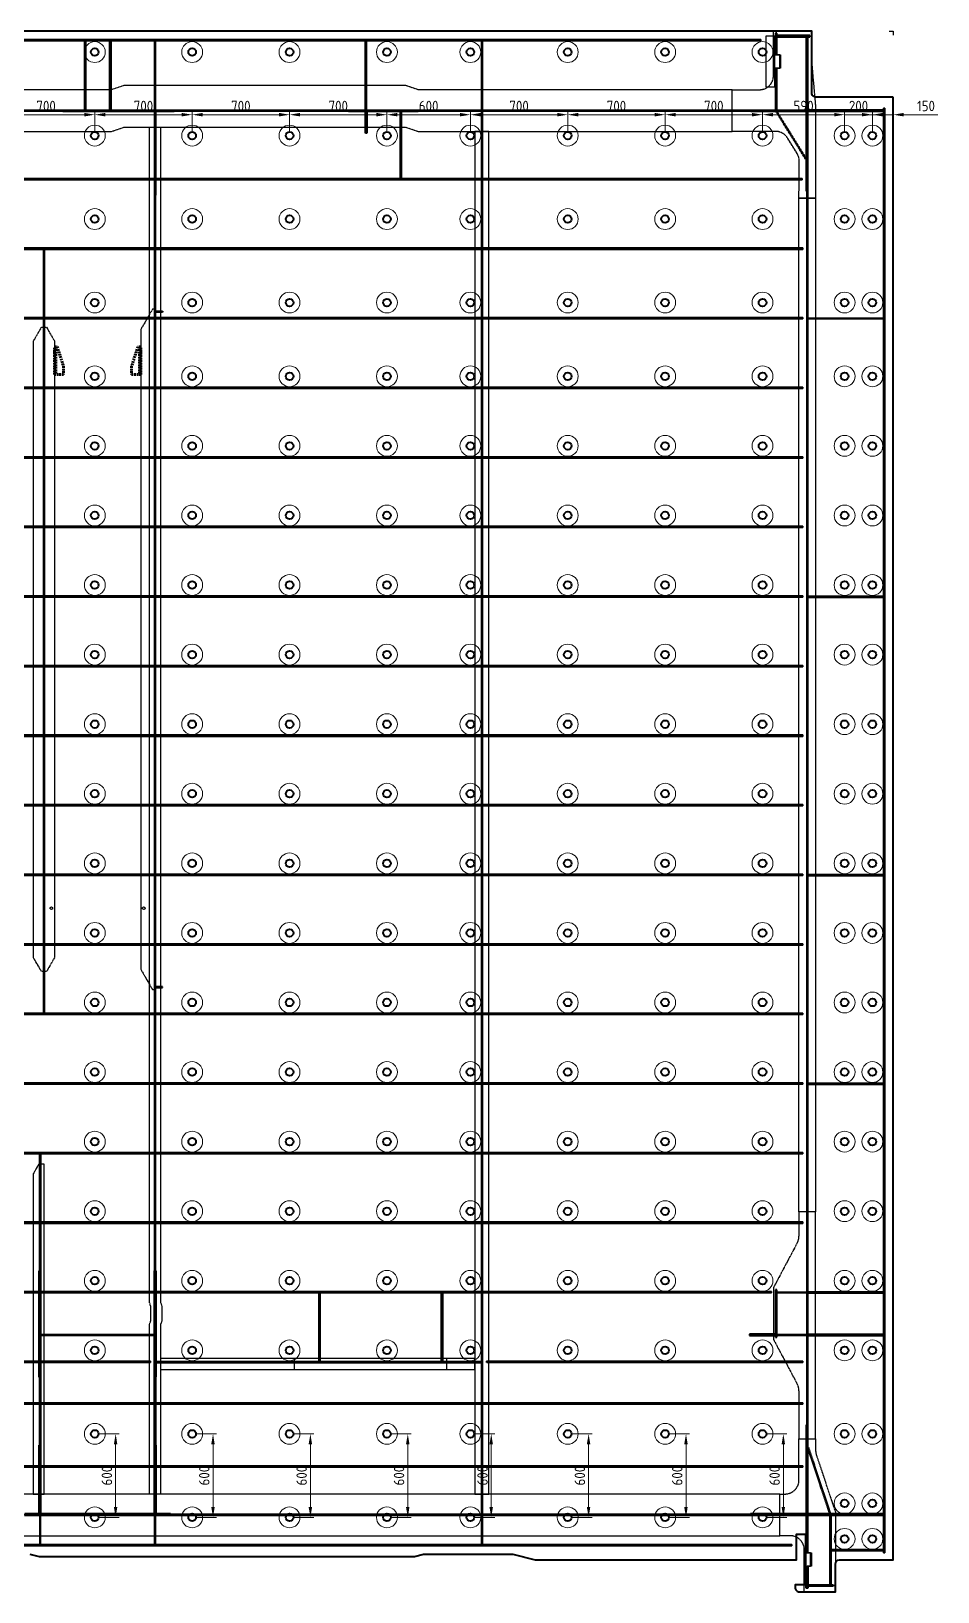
# Model space of a CAD drawing. Header units: millimetres. Extents: x -15442 to 12548, y -1071 to 35750.
# Drawn here: x -8719 to -2202, y -1071 to 10144 of the extents above; entities that cross this region are included whole.
import ezdxf

# ---------------------------------------------------------------- set-up
doc = ezdxf.new("R2010")
doc.units = ezdxf.units.MM
for name, pattern in [('ACAD_ISO10W100', [18, 12, -3, 0, -3]), ('AM_ISO02W050', [7.5, 6, -1.5]), ('AM_ISO08W050', [18, 12, -1.5, 3, -1.5]), ('AM_ISO09W050', [22.5, 12, -1.5, 3, -1.5, 3, -1.5])]:
    doc.linetypes.add(name, pattern=pattern)
for name, color, linetype, lineweight in [('Mechanical-AM_0', 7, 'Continuous', 40), ('Mechanical-AM_11', 3, 'AM_ISO09W050', 25), ('Mechanical-AM_2', 40, 'ACAD_ISO10W100', 70), ('Mechanical-AM_3', 6, 'AM_ISO02W050', 35), ('Mechanical-AM_7', 4, 'AM_ISO08W050', 25), ('Mechanical-AM_9', 253, 'Continuous', 0)]:
    doc.layers.add(name, color=color, linetype=linetype, lineweight=lineweight)
doc.styles.get("Standard").update_dxf_attribs({"font": 'ISOCP.SHX'})
doc.dimstyles.new('AM_ISO', dxfattribs={"dimtxt": 3, "dimasz": 3, "dimexe": 1, "dimexo": 1, "dimgap": 1, "dimtad": 1, "dimdec": 0, "dimdsep": 46, "dimtxsty": 'Standard', "dimcen": 0, "dimclrd": 256, "dimclre": 256, "dimclrt": 2, "dimadec": 0, "dimazin": 2, "dimtp": 0.1, "dimtm": 0.1, "dimtfac": 0.71, "dimtdec": 0, "dimtmove": 0, "dimatfit": 3, "dimfxl": 1, "dimtzin": 0, "dimlwd": -1, "dimlwe": -1, "dimarcsym": 1})

# ---------------------------------------------------------------- blocks, each defined once
blk = doc.blocks.new('stop plate-tv')
blk.add_line((200, 9), (0, 9))
blk.add_lwpolyline([(0, 0), (200, 0), (200, 20), (60, 65), (0, 65)], close=True)
blk = doc.blocks.new('cover in closed box DN90xSCH40')
for points in [[(30, 51), (5, 51), (5, 45), (30, 45)], [(36, -48), (36, 48), (30, 48), (30, -48)], [(30, -45), (5, -45), (5, -51), (30, -51)]]:
    blk.add_lwpolyline(points, close=True)
for points in [[(5, 51), (2, 51), (5, 48)], [(30, 48), (30, 51), (33, 48)], [(5, -51), (5, -48), (2, -51)], [(30, -48), (30, -51), (33, -48)]]:
    blk.add_solid(points)
blk = doc.blocks.new('*D1565')
at = {"layer": 'Defpoints', "color": 0, "transparency": 16777216}
for p in [(-8262, 9544), (-8962, 9394), (-8262, 9394)]:
    blk.add_point(p, dxfattribs=at)
at = {"layer": 'Mechanical-AM_9', "transparency": 16777216}
for p, q in [((-8962, 9419), (-8962, 9569)), ((-8887, 9544), (-8337, 9544)), ((-8262, 9419), (-8262, 9569))]:
    blk.add_line(p, q, dxfattribs=at)
for points in [[(-8887, 9557), (-8887, 9532), (-8962, 9544)], [(-8337, 9557), (-8337, 9532), (-8262, 9544)]]:
    blk.add_solid(points, dxfattribs=at)
at = {"layer": 'Mechanical-AM_9', "color": 2, "transparency": 16777216, "insert": (-8612, 9607), "char_height": 75, "attachment_point": 5}
blk.add_mtext('700', dxfattribs=at)
blk = doc.blocks.new('*D1566')
at = {"layer": 'Defpoints', "color": 0, "transparency": 16777216}
for p in [(-7562, 9544), (-8262, 9394), (-7562, 9394)]:
    blk.add_point(p, dxfattribs=at)
at = {"layer": 'Mechanical-AM_9', "transparency": 16777216}
for p, q in [((-8262, 9419), (-8262, 9569)), ((-8187, 9544), (-7637, 9544)), ((-7562, 9419), (-7562, 9569))]:
    blk.add_line(p, q, dxfattribs=at)
for points in [[(-8187, 9557), (-8187, 9532), (-8262, 9544)], [(-7637, 9557), (-7637, 9532), (-7562, 9544)]]:
    blk.add_solid(points, dxfattribs=at)
at = {"layer": 'Mechanical-AM_9', "color": 2, "transparency": 16777216, "insert": (-7912, 9607), "char_height": 75, "attachment_point": 5}
blk.add_mtext('700', dxfattribs=at)
blk = doc.blocks.new('*D1567')
at = {"layer": 'Defpoints', "color": 0, "transparency": 16777216}
for p in [(-6862, 9544), (-7562, 9394), (-6862, 9394)]:
    blk.add_point(p, dxfattribs=at)
at = {"layer": 'Mechanical-AM_9', "transparency": 16777216}
for p, q in [((-7562, 9419), (-7562, 9569)), ((-7487, 9544), (-6937, 9544)), ((-6862, 9419), (-6862, 9569))]:
    blk.add_line(p, q, dxfattribs=at)
for points in [[(-7487, 9557), (-7487, 9532), (-7562, 9544)], [(-6937, 9557), (-6937, 9532), (-6862, 9544)]]:
    blk.add_solid(points, dxfattribs=at)
at = {"layer": 'Mechanical-AM_9', "color": 2, "transparency": 16777216, "insert": (-7212, 9607), "char_height": 75, "attachment_point": 5}
blk.add_mtext('700', dxfattribs=at)
blk = doc.blocks.new('*D1568')
at = {"layer": 'Defpoints', "color": 0, "transparency": 16777216}
for p in [(-6162, 9544), (-6862, 9394), (-6162, 9394)]:
    blk.add_point(p, dxfattribs=at)
at = {"layer": 'Mechanical-AM_9', "transparency": 16777216}
for p, q in [((-6862, 9419), (-6862, 9569)), ((-6787, 9544), (-6237, 9544)), ((-6162, 9419), (-6162, 9569))]:
    blk.add_line(p, q, dxfattribs=at)
for points in [[(-6787, 9557), (-6787, 9532), (-6862, 9544)], [(-6237, 9557), (-6237, 9532), (-6162, 9544)]]:
    blk.add_solid(points, dxfattribs=at)
at = {"layer": 'Mechanical-AM_9', "color": 2, "transparency": 16777216, "insert": (-6512, 9607), "char_height": 75, "attachment_point": 5}
blk.add_mtext('700', dxfattribs=at)
blk = doc.blocks.new('*D1569')
at = {"layer": 'Defpoints', "color": 0, "transparency": 16777216}
for p in [(-5562, 9544), (-6162, 9394), (-5562, 9394)]:
    blk.add_point(p, dxfattribs=at)
at = {"layer": 'Mechanical-AM_9', "transparency": 16777216}
for p, q in [((-6162, 9419), (-6162, 9569)), ((-6087, 9544), (-5637, 9544)), ((-5562, 9419), (-5562, 9569))]:
    blk.add_line(p, q, dxfattribs=at)
for points in [[(-6087, 9557), (-6087, 9532), (-6162, 9544)], [(-5637, 9557), (-5637, 9532), (-5562, 9544)]]:
    blk.add_solid(points, dxfattribs=at)
at = {"layer": 'Mechanical-AM_9', "color": 2, "transparency": 16777216, "insert": (-5862, 9607), "char_height": 75, "attachment_point": 5}
blk.add_mtext('600', dxfattribs=at)
blk = doc.blocks.new('*D1570')
at = {"layer": 'Defpoints', "color": 0, "transparency": 16777216}
for p in [(-4862, 9544), (-5562, 9394), (-4862, 9394)]:
    blk.add_point(p, dxfattribs=at)
at = {"layer": 'Mechanical-AM_9', "transparency": 16777216}
for p, q in [((-5562, 9419), (-5562, 9569)), ((-5487, 9544), (-4937, 9544)), ((-4862, 9419), (-4862, 9569))]:
    blk.add_line(p, q, dxfattribs=at)
for points in [[(-5487, 9557), (-5487, 9532), (-5562, 9544)], [(-4937, 9557), (-4937, 9532), (-4862, 9544)]]:
    blk.add_solid(points, dxfattribs=at)
at = {"layer": 'Mechanical-AM_9', "color": 2, "transparency": 16777216, "insert": (-5212, 9607), "char_height": 75, "attachment_point": 5}
blk.add_mtext('700', dxfattribs=at)
blk = doc.blocks.new('*D1571')
at = {"layer": 'Defpoints', "color": 0, "transparency": 16777216}
for p in [(-4162, 9544), (-4862, 9394), (-4162, 9394)]:
    blk.add_point(p, dxfattribs=at)
at = {"layer": 'Mechanical-AM_9', "transparency": 16777216}
for p, q in [((-4862, 9419), (-4862, 9569)), ((-4787, 9544), (-4237, 9544)), ((-4162, 9419), (-4162, 9569))]:
    blk.add_line(p, q, dxfattribs=at)
for points in [[(-4787, 9557), (-4787, 9532), (-4862, 9544)], [(-4237, 9557), (-4237, 9532), (-4162, 9544)]]:
    blk.add_solid(points, dxfattribs=at)
at = {"layer": 'Mechanical-AM_9', "color": 2, "transparency": 16777216, "insert": (-4512, 9607), "char_height": 75, "attachment_point": 5}
blk.add_mtext('700', dxfattribs=at)
blk = doc.blocks.new('*D1572')
at = {"layer": 'Defpoints', "color": 0, "transparency": 16777216}
for p in [(-3462, 9544), (-4162, 9394), (-3462, 9394)]:
    blk.add_point(p, dxfattribs=at)
at = {"layer": 'Mechanical-AM_9', "transparency": 16777216}
for p, q in [((-4162, 9419), (-4162, 9569)), ((-4087, 9544), (-3537, 9544)), ((-3462, 9419), (-3462, 9569))]:
    blk.add_line(p, q, dxfattribs=at)
for points in [[(-4087, 9557), (-4087, 9532), (-4162, 9544)], [(-3537, 9557), (-3537, 9532), (-3462, 9544)]]:
    blk.add_solid(points, dxfattribs=at)
at = {"layer": 'Mechanical-AM_9', "color": 2, "transparency": 16777216, "insert": (-3812, 9607), "char_height": 75, "attachment_point": 5}
blk.add_mtext('700', dxfattribs=at)
blk = doc.blocks.new('*D1573')
at = {"layer": 'Defpoints', "color": 0, "transparency": 16777216}
for p in [(-2872, 9544), (-3462, 9394), (-2872, 9394)]:
    blk.add_point(p, dxfattribs=at)
at = {"layer": 'Mechanical-AM_9', "transparency": 16777216}
for p, q in [((-3462, 9419), (-3462, 9569)), ((-3387, 9544), (-2947, 9544)), ((-2872, 9419), (-2872, 9569))]:
    blk.add_line(p, q, dxfattribs=at)
for points in [[(-3387, 9557), (-3387, 9532), (-3462, 9544)], [(-2947, 9557), (-2947, 9532), (-2872, 9544)]]:
    blk.add_solid(points, dxfattribs=at)
at = {"layer": 'Mechanical-AM_9', "color": 2, "transparency": 16777216, "insert": (-3167, 9607), "char_height": 75, "attachment_point": 5}
blk.add_mtext('590', dxfattribs=at)
blk = doc.blocks.new('*D1574')
at = {"layer": 'Defpoints', "color": 0, "transparency": 16777216}
for p in [(-2672, 9544), (-2872, 9394), (-2672, 9394)]:
    blk.add_point(p, dxfattribs=at)
at = {"layer": 'Mechanical-AM_9', "transparency": 16777216}
for p, q in [((-2947, 9544), (-3022, 9544)), ((-2872, 9419), (-2872, 9569)), ((-2872, 9544), (-2672, 9544)), ((-2672, 9419), (-2672, 9569)), ((-2597, 9544), (-2522, 9544))]:
    blk.add_line(p, q, dxfattribs=at)
for points in [[(-2947, 9557), (-2947, 9532), (-2872, 9544)], [(-2597, 9557), (-2597, 9532), (-2672, 9544)]]:
    blk.add_solid(points, dxfattribs=at)
at = {"layer": 'Mechanical-AM_9', "color": 2, "transparency": 16777216, "insert": (-2772, 9607), "char_height": 75, "attachment_point": 5}
blk.add_mtext('200', dxfattribs=at)
blk = doc.blocks.new('*D1575')
at = {"layer": 'Defpoints', "color": 0, "transparency": 16777216}
for p in [(-2522, 9544), (-2672, 9394), (-2522, 9394)]:
    blk.add_point(p, dxfattribs=at)
at = {"layer": 'Mechanical-AM_9', "transparency": 16777216}
for p, q in [((-2747, 9544), (-2822, 9544)), ((-2672, 9419), (-2672, 9569)), ((-2672, 9544), (-2522, 9544)), ((-2522, 9419), (-2522, 9569)), ((-2447, 9544), (-2202, 9544))]:
    blk.add_line(p, q, dxfattribs=at)
for points in [[(-2747, 9557), (-2747, 9532), (-2672, 9544)], [(-2447, 9557), (-2447, 9532), (-2522, 9544)]]:
    blk.add_solid(points, dxfattribs=at)
at = {"layer": 'Mechanical-AM_9', "color": 2, "transparency": 16777216, "insert": (-2287, 9607), "char_height": 75, "attachment_point": 5}
blk.add_mtext('150', dxfattribs=at)
blk = doc.blocks.new('*D1607')
at = {"layer": 'Defpoints', "color": 0, "transparency": 16777216}
for p in [(-8262, 64), (-8262, -536), (-8112, -536)]:
    blk.add_point(p, dxfattribs=at)
at = {"layer": 'Mechanical-AM_9', "transparency": 16777216}
for p, q in [((-8237, 64), (-8087, 64)), ((-8112, -11), (-8112, -461)), ((-8237, -536), (-8087, -536))]:
    blk.add_line(p, q, dxfattribs=at)
for points in [[(-8125, -11), (-8100, -11), (-8112, 64)], [(-8125, -461), (-8100, -461), (-8112, -536)]]:
    blk.add_solid(points, dxfattribs=at)
at = {"layer": 'Mechanical-AM_9', "color": 2, "transparency": 16777216, "insert": (-8175, -236), "char_height": 75, "attachment_point": 5, "rotation": 90}
blk.add_mtext('600', dxfattribs=at)
blk = doc.blocks.new('*D1608')
at = {"layer": 'Defpoints', "color": 0, "transparency": 16777216}
for p in [(-7562, 64), (-7562, -536), (-7412, -536)]:
    blk.add_point(p, dxfattribs=at)
at = {"layer": 'Mechanical-AM_9', "transparency": 16777216}
for p, q in [((-7537, 64), (-7387, 64)), ((-7412, -11), (-7412, -461)), ((-7537, -536), (-7387, -536))]:
    blk.add_line(p, q, dxfattribs=at)
for points in [[(-7425, -11), (-7400, -11), (-7412, 64)], [(-7425, -461), (-7400, -461), (-7412, -536)]]:
    blk.add_solid(points, dxfattribs=at)
at = {"layer": 'Mechanical-AM_9', "color": 2, "transparency": 16777216, "insert": (-7475, -236), "char_height": 75, "attachment_point": 5, "rotation": 90}
blk.add_mtext('600', dxfattribs=at)
blk = doc.blocks.new('*D1609')
at = {"layer": 'Defpoints', "color": 0, "transparency": 16777216}
for p in [(-6862, 64), (-6862, -536), (-6712, -536)]:
    blk.add_point(p, dxfattribs=at)
at = {"layer": 'Mechanical-AM_9', "transparency": 16777216}
for p, q in [((-6837, 64), (-6687, 64)), ((-6712, -11), (-6712, -461)), ((-6837, -536), (-6687, -536))]:
    blk.add_line(p, q, dxfattribs=at)
for points in [[(-6725, -11), (-6700, -11), (-6712, 64)], [(-6725, -461), (-6700, -461), (-6712, -536)]]:
    blk.add_solid(points, dxfattribs=at)
at = {"layer": 'Mechanical-AM_9', "color": 2, "transparency": 16777216, "insert": (-6775, -236), "char_height": 75, "attachment_point": 5, "rotation": 90}
blk.add_mtext('600', dxfattribs=at)
blk = doc.blocks.new('*D1610')
at = {"layer": 'Defpoints', "color": 0, "transparency": 16777216}
for p in [(-6162, 64), (-6162, -536), (-6012, -536)]:
    blk.add_point(p, dxfattribs=at)
at = {"layer": 'Mechanical-AM_9', "transparency": 16777216}
for p, q in [((-6137, 64), (-5987, 64)), ((-6012, -11), (-6012, -461)), ((-6137, -536), (-5987, -536))]:
    blk.add_line(p, q, dxfattribs=at)
for points in [[(-6025, -11), (-6000, -11), (-6012, 64)], [(-6025, -461), (-6000, -461), (-6012, -536)]]:
    blk.add_solid(points, dxfattribs=at)
at = {"layer": 'Mechanical-AM_9', "color": 2, "transparency": 16777216, "insert": (-6075, -236), "char_height": 75, "attachment_point": 5, "rotation": 90}
blk.add_mtext('600', dxfattribs=at)
blk = doc.blocks.new('*D1611')
at = {"layer": 'Defpoints', "color": 0, "transparency": 16777216}
for p in [(-5562, 64), (-5562, -536), (-5412, -536)]:
    blk.add_point(p, dxfattribs=at)
at = {"layer": 'Mechanical-AM_9', "transparency": 16777216}
for p, q in [((-5537, 64), (-5387, 64)), ((-5412, -11), (-5412, -461)), ((-5537, -536), (-5387, -536))]:
    blk.add_line(p, q, dxfattribs=at)
for points in [[(-5425, -11), (-5400, -11), (-5412, 64)], [(-5425, -461), (-5400, -461), (-5412, -536)]]:
    blk.add_solid(points, dxfattribs=at)
at = {"layer": 'Mechanical-AM_9', "color": 2, "transparency": 16777216, "insert": (-5475, -236), "char_height": 75, "attachment_point": 5, "rotation": 90}
blk.add_mtext('600', dxfattribs=at)
blk = doc.blocks.new('*D1612')
at = {"layer": 'Defpoints', "color": 0, "transparency": 16777216}
for p in [(-4862, 64), (-4862, -536), (-4712, -536)]:
    blk.add_point(p, dxfattribs=at)
at = {"layer": 'Mechanical-AM_9', "transparency": 16777216}
for p, q in [((-4837, 64), (-4687, 64)), ((-4712, -11), (-4712, -461)), ((-4837, -536), (-4687, -536))]:
    blk.add_line(p, q, dxfattribs=at)
for points in [[(-4725, -11), (-4700, -11), (-4712, 64)], [(-4725, -461), (-4700, -461), (-4712, -536)]]:
    blk.add_solid(points, dxfattribs=at)
at = {"layer": 'Mechanical-AM_9', "color": 2, "transparency": 16777216, "insert": (-4775, -236), "char_height": 75, "attachment_point": 5, "rotation": 90}
blk.add_mtext('600', dxfattribs=at)
blk = doc.blocks.new('*D1613')
at = {"layer": 'Defpoints', "color": 0, "transparency": 16777216}
for p in [(-4162, 64), (-4162, -536), (-4012, -536)]:
    blk.add_point(p, dxfattribs=at)
at = {"layer": 'Mechanical-AM_9', "transparency": 16777216}
for p, q in [((-4137, 64), (-3987, 64)), ((-4012, -11), (-4012, -461)), ((-4137, -536), (-3987, -536))]:
    blk.add_line(p, q, dxfattribs=at)
for points in [[(-4025, -11), (-4000, -11), (-4012, 64)], [(-4025, -461), (-4000, -461), (-4012, -536)]]:
    blk.add_solid(points, dxfattribs=at)
at = {"layer": 'Mechanical-AM_9', "color": 2, "transparency": 16777216, "insert": (-4075, -236), "char_height": 75, "attachment_point": 5, "rotation": 90}
blk.add_mtext('600', dxfattribs=at)
blk = doc.blocks.new('*D1614')
at = {"layer": 'Defpoints', "color": 0, "transparency": 16777216}
for p in [(-3462, 64), (-3462, -536), (-3312, -536)]:
    blk.add_point(p, dxfattribs=at)
at = {"layer": 'Mechanical-AM_9', "transparency": 16777216}
for p, q in [((-3437, 64), (-3287, 64)), ((-3312, -11), (-3312, -461)), ((-3437, -536), (-3287, -536))]:
    blk.add_line(p, q, dxfattribs=at)
for points in [[(-3325, -11), (-3300, -11), (-3312, 64)], [(-3325, -461), (-3300, -461), (-3312, -536)]]:
    blk.add_solid(points, dxfattribs=at)
at = {"layer": 'Mechanical-AM_9', "color": 2, "transparency": 16777216, "insert": (-3375, -236), "char_height": 75, "attachment_point": 5, "rotation": 90}
blk.add_mtext('600', dxfattribs=at)
blk = doc.blocks.new('PNL_01_2_3_L.H_2', base_point=(-15292.1, -1070.8))
for centre in [(-8262.1, 9994.2), (-7562.1, 9994.2), (-6862.1, 9994.2), (-6162.1, 9994.2), (-5562.1, 9994.2), (-4862.1, 9994.2), (-4162.1, 9994.2), (-3462.1, 9994.2), (-8262.1, 9394.2), (-7562.1, 9394.2), (-6862.1, 9394.2), (-6162.1, 9394.2), (-5562.1, 9394.2), (-4862.1, 9394.2), (-4162.1, 9394.2), (-3462.1, 9394.2), (-2872.1, 9394.2), (-2672.1, 9394.2), (-8262.1, 8794.2), (-7562.1, 8794.2), (-6862.1, 8794.2), (-6162.1, 8794.2), (-5562.1, 8794.2), (-4862.1, 8794.2), (-4162.1, 8794.2), (-3462.1, 8794.2), (-2872.1, 8794.2), (-2672.1, 8794.2), (-8262.1, 8194.2), (-7562.1, 8194.2), (-6862.1, 8194.2), (-6162.1, 8194.2), (-5562.1, 8194.2), (-4862.1, 8194.2), (-4162.1, 8194.2), (-3462.1, 8194.2), (-2872.1, 8194.2), (-2672.1, 8194.2), (-8262.1, 7664.2), (-7562.1, 7664.2), (-6862.1, 7664.2), (-6162.1, 7664.2), (-5562.1, 7664.2), (-4862.1, 7664.2), (-4162.1, 7664.2), (-3462.1, 7664.2), (-2872.1, 7664.2), (-2672.1, 7664.2), (-8262.1, 7164.2), (-7562.1, 7164.2), (-6862.1, 7164.2), (-6162.1, 7164.2), (-5562.1, 7164.2), (-4862.1, 7164.2), (-4162.1, 7164.2), (-3462.1, 7164.2), (-2872.1, 7164.2), (-2672.1, 7164.2), (-8262.1, 6664.2), (-7562.1, 6664.2), (-6862.1, 6664.2), (-6162.1, 6664.2), (-5562.1, 6664.2), (-4862.1, 6664.2), (-4162.1, 6664.2), (-3462.1, 6664.2), (-2872.1, 6664.2), (-2672.1, 6664.2), (-8262.1, 6164.2), (-7562.1, 6164.2), (-6862.1, 6164.2), (-6162.1, 6164.2), (-5562.1, 6164.2), (-4862.1, 6164.2), (-4162.1, 6164.2), (-3462.1, 6164.2), (-2872.1, 6164.2), (-2672.1, 6164.2), (-8262.1, 5664.2), (-7562.1, 5664.2), (-6862.1, 5664.2), (-6162.1, 5664.2), (-5562.1, 5664.2), (-4862.1, 5664.2), (-4162.1, 5664.2), (-3462.1, 5664.2), (-2872.1, 5664.2), (-2672.1, 5664.2), (-8262.1, 5164.2), (-7562.1, 5164.2), (-6862.1, 5164.2), (-6162.1, 5164.2), (-5562.1, 5164.2), (-4862.1, 5164.2), (-4162.1, 5164.2), (-3462.1, 5164.2), (-2872.1, 5164.2), (-2672.1, 5164.2), (-8262.1, 4664.2), (-7562.1, 4664.2), (-6862.1, 4664.2), (-6162.1, 4664.2), (-5562.1, 4664.2), (-4862.1, 4664.2), (-4162.1, 4664.2), (-3462.1, 4664.2), (-2872.1, 4664.2), (-2672.1, 4664.2), (-8262.1, 4164.2), (-7562.1, 4164.2), (-6862.1, 4164.2), (-6162.1, 4164.2), (-5562.1, 4164.2), (-4862.1, 4164.2), (-4162.1, 4164.2), (-3462.1, 4164.2), (-2872.1, 4164.2), (-2672.1, 4164.2), (-8262.1, 3664.2), (-7562.1, 3664.2), (-6862.1, 3664.2), (-6162.1, 3664.2), (-5562.1, 3664.2), (-4862.1, 3664.2), (-4162.1, 3664.2), (-3462.1, 3664.2), (-2872.1, 3664.2), (-2672.1, 3664.2), (-8262.1, 3164.2), (-7562.1, 3164.2), (-6862.1, 3164.2), (-6162.1, 3164.2), (-5562.1, 3164.2), (-4862.1, 3164.2), (-4162.1, 3164.2), (-3462.1, 3164.2), (-2872.1, 3164.2), (-2672.1, 3164.2), (-8262.1, 2664.2), (-7562.1, 2664.2), (-6862.1, 2664.2), (-6162.1, 2664.2), (-5562.1, 2664.2), (-4862.1, 2664.2), (-4162.1, 2664.2), (-3462.1, 2664.2), (-2872.1, 2664.2), (-2672.1, 2664.2), (-8262.1, 2164.2), (-7562.1, 2164.2), (-6862.1, 2164.2), (-6162.1, 2164.2), (-5562.1, 2164.2), (-4862.1, 2164.2), (-4162.1, 2164.2), (-3462.1, 2164.2), (-2872.1, 2164.2), (-2672.1, 2164.2), (-8262.1, 1664.2), (-7562.1, 1664.2), (-6862.1, 1664.2), (-6162.1, 1664.2), (-5562.1, 1664.2), (-4862.1, 1664.2), (-4162.1, 1664.2), (-3462.1, 1664.2), (-2872.1, 1664.2), (-2672.1, 1664.2), (-8262.1, 1164.2), (-7562.1, 1164.2), (-6862.1, 1164.2), (-6162.1, 1164.2), (-5562.1, 1164.2), (-4862.1, 1164.2), (-4162.1, 1164.2), (-3462.1, 1164.2), (-2872.1, 1164.2), (-2672.1, 1164.2), (-8262.1, 664.2), (-7562.1, 664.2), (-6862.1, 664.2), (-6162.1, 664.2), (-5562.1, 664.2), (-4862.1, 664.2), (-4162.1, 664.2), (-3462.1, 664.2), (-2872.1, 664.2), (-2672.1, 664.2), (-8262.1, 64.2), (-7562.1, 64.2), (-6862.1, 64.2), (-6162.1, 64.2), (-5562.1, 64.2), (-4862.1, 64.2), (-4162.1, 64.2), (-3462.1, 64.2), (-2872.1, 64.2), (-2672.1, 64.2), (-2872.1, -435.8), (-2672.1, -435.8), (-2872.1, -690.8), (-2672.1, -690.8)]:
    blk.add_circle(centre, 27.5)
at = {"color": 4}
for centre in [(-8262.1, -535.8), (-7562.1, -535.8), (-6862.1, -535.8), (-6162.1, -535.8), (-5562.1, -535.8), (-4862.1, -535.8), (-4162.1, -535.8), (-3462.1, -535.8)]:
    blk.add_circle(centre, 27.5, dxfattribs=at)
at = {"layer": 'Mechanical-AM_9'}
for centre in [(-8262.1, 9994.2), (-7562.1, 9994.2), (-6862.1, 9994.2), (-6162.1, 9994.2), (-5562.1, 9994.2), (-4862.1, 9994.2), (-4162.1, 9994.2), (-3462.1, 9994.2), (-8262.1, 9394.2), (-7562.1, 9394.2), (-6862.1, 9394.2), (-6162.1, 9394.2), (-5562.1, 9394.2), (-4862.1, 9394.2), (-4162.1, 9394.2), (-3462.1, 9394.2), (-2872.1, 9394.2), (-2672.1, 9394.2), (-8262.1, 8794.2), (-7562.1, 8794.2), (-6862.1, 8794.2), (-6162.1, 8794.2), (-5562.1, 8794.2), (-4862.1, 8794.2), (-4162.1, 8794.2), (-3462.1, 8794.2), (-2872.1, 8794.2), (-2672.1, 8794.2), (-8262.1, 8194.2), (-7562.1, 8194.2), (-6862.1, 8194.2), (-6162.1, 8194.2), (-5562.1, 8194.2), (-4862.1, 8194.2), (-4162.1, 8194.2), (-3462.1, 8194.2), (-2872.1, 8194.2), (-2672.1, 8194.2), (-8262.1, 7664.2), (-7562.1, 7664.2), (-6862.1, 7664.2), (-6162.1, 7664.2), (-5562.1, 7664.2), (-4862.1, 7664.2), (-4162.1, 7664.2), (-3462.1, 7664.2), (-2872.1, 7664.2), (-2672.1, 7664.2), (-8262.1, 7164.2), (-7562.1, 7164.2), (-6862.1, 7164.2), (-6162.1, 7164.2), (-5562.1, 7164.2), (-4862.1, 7164.2), (-4162.1, 7164.2), (-3462.1, 7164.2), (-2872.1, 7164.2), (-2672.1, 7164.2), (-8262.1, 6664.2), (-7562.1, 6664.2), (-6862.1, 6664.2), (-6162.1, 6664.2), (-5562.1, 6664.2), (-4862.1, 6664.2), (-4162.1, 6664.2), (-3462.1, 6664.2), (-2872.1, 6664.2), (-2672.1, 6664.2), (-8262.1, 6164.2), (-7562.1, 6164.2), (-6862.1, 6164.2), (-6162.1, 6164.2), (-5562.1, 6164.2), (-4862.1, 6164.2), (-4162.1, 6164.2), (-3462.1, 6164.2), (-2872.1, 6164.2), (-2672.1, 6164.2), (-8262.1, 5664.2), (-7562.1, 5664.2), (-6862.1, 5664.2), (-6162.1, 5664.2), (-5562.1, 5664.2), (-4862.1, 5664.2), (-4162.1, 5664.2), (-3462.1, 5664.2), (-2872.1, 5664.2), (-2672.1, 5664.2), (-8262.1, 5164.2), (-7562.1, 5164.2), (-6862.1, 5164.2), (-6162.1, 5164.2), (-5562.1, 5164.2), (-4862.1, 5164.2), (-4162.1, 5164.2), (-3462.1, 5164.2), (-2872.1, 5164.2), (-2672.1, 5164.2), (-8262.1, 4664.2), (-7562.1, 4664.2), (-6862.1, 4664.2), (-6162.1, 4664.2), (-5562.1, 4664.2), (-4862.1, 4664.2), (-4162.1, 4664.2), (-3462.1, 4664.2), (-2872.1, 4664.2), (-2672.1, 4664.2), (-8262.1, 4164.2), (-7562.1, 4164.2), (-6862.1, 4164.2), (-6162.1, 4164.2), (-5562.1, 4164.2), (-4862.1, 4164.2), (-4162.1, 4164.2), (-3462.1, 4164.2), (-2872.1, 4164.2), (-2672.1, 4164.2), (-8262.1, 3664.2), (-7562.1, 3664.2), (-6862.1, 3664.2), (-6162.1, 3664.2), (-5562.1, 3664.2), (-4862.1, 3664.2), (-4162.1, 3664.2), (-3462.1, 3664.2), (-2872.1, 3664.2), (-2672.1, 3664.2), (-8262.1, 3164.2), (-7562.1, 3164.2), (-6862.1, 3164.2), (-6162.1, 3164.2), (-5562.1, 3164.2), (-4862.1, 3164.2), (-4162.1, 3164.2), (-3462.1, 3164.2), (-2872.1, 3164.2), (-2672.1, 3164.2), (-8262.1, 2664.2), (-7562.1, 2664.2), (-6862.1, 2664.2), (-6162.1, 2664.2), (-5562.1, 2664.2), (-4862.1, 2664.2), (-4162.1, 2664.2), (-3462.1, 2664.2), (-2872.1, 2664.2), (-2672.1, 2664.2), (-8262.1, 2164.2), (-7562.1, 2164.2), (-6862.1, 2164.2), (-6162.1, 2164.2), (-5562.1, 2164.2), (-4862.1, 2164.2), (-4162.1, 2164.2), (-3462.1, 2164.2), (-2872.1, 2164.2), (-2672.1, 2164.2), (-8262.1, 1664.2), (-7562.1, 1664.2), (-6862.1, 1664.2), (-6162.1, 1664.2), (-5562.1, 1664.2), (-4862.1, 1664.2), (-4162.1, 1664.2), (-3462.1, 1664.2), (-2872.1, 1664.2), (-2672.1, 1664.2), (-8262.1, 1164.2), (-7562.1, 1164.2), (-6862.1, 1164.2), (-6162.1, 1164.2), (-5562.1, 1164.2), (-4862.1, 1164.2), (-4162.1, 1164.2), (-3462.1, 1164.2), (-2872.1, 1164.2), (-2672.1, 1164.2), (-8262.1, 664.2), (-7562.1, 664.2), (-6862.1, 664.2), (-6162.1, 664.2), (-5562.1, 664.2), (-4862.1, 664.2), (-4162.1, 664.2), (-3462.1, 664.2), (-2872.1, 664.2), (-2672.1, 664.2), (-8262.1, 64.2), (-7562.1, 64.2), (-6862.1, 64.2), (-6162.1, 64.2), (-5562.1, 64.2), (-4862.1, 64.2), (-4162.1, 64.2), (-3462.1, 64.2), (-2872.1, 64.2), (-2672.1, 64.2), (-2872.1, -435.8), (-2672.1, -435.8), (-8262.1, -535.8), (-7562.1, -535.8), (-6862.1, -535.8), (-6162.1, -535.8), (-5562.1, -535.8), (-4862.1, -535.8), (-4162.1, -535.8), (-3462.1, -535.8), (-2872.1, -690.8), (-2672.1, -690.8)]:
    blk.add_circle(centre, 75, dxfattribs=at)
for p1, p2, picture, middle in [((-8962.1, 9394.2), (-8262.1, 9394.2), '*D1565', (-8612.1, 9606.7)), ((-8262.1, 9394.2), (-7562.1, 9394.2), '*D1566', (-7912.1, 9606.7)), ((-7562.1, 9394.2), (-6862.1, 9394.2), '*D1567', (-7212.1, 9606.7)), ((-6862.1, 9394.2), (-6162.1, 9394.2), '*D1568', (-6512.1, 9606.7)), ((-6162.1, 9394.2), (-5562.1, 9394.2), '*D1569', (-5862.1, 9606.7)), ((-5562.1, 9394.2), (-4862.1, 9394.2), '*D1570', (-5212.1, 9606.7)), ((-4862.1, 9394.2), (-4162.1, 9394.2), '*D1571', (-4512.1, 9606.7)), ((-4162.1, 9394.2), (-3462.1, 9394.2), '*D1572', (-3812.1, 9606.7)), ((-3462.1, 9394.2), (-2872.1, 9394.2), '*D1573', (-3167.1, 9606.7)), ((-2872.1, 9394.2), (-2672.1, 9394.2), '*D1574', (-2772.1, 9606.7)), ((-2672.1, 9394.2), (-2522.1, 9394.2), '*D1575', (-2287.1, 9606.7)), ((-8262.1, 64.2), (-8262.1, -535.8), '*D1607', (-8174.6, -235.8)), ((-7562.1, 64.2), (-7562.1, -535.8), '*D1608', (-7474.6, -235.8)), ((-6862.1, 64.2), (-6862.1, -535.8), '*D1609', (-6774.6, -235.8)), ((-6162.1, 64.2), (-6162.1, -535.8), '*D1610', (-6074.6, -235.8)), ((-5562.1, 64.2), (-5562.1, -535.8), '*D1611', (-5474.6, -235.8)), ((-4862.1, 64.2), (-4862.1, -535.8), '*D1612', (-4774.6, -235.8)), ((-4162.1, 64.2), (-4162.1, -535.8), '*D1613', (-4074.6, -235.8)), ((-3462.1, 64.2), (-3462.1, -535.8), '*D1614', (-3374.6, -235.8))]:
    dim = blk.add_aligned_dim(p1=p1, p2=p2, distance=150, dimstyle='AM_ISO', override={"dimscale": 25}, dxfattribs=at)
    dim.commit()
    dim.dimension.update_dxf_attribs({"geometry": picture, "text_midpoint": middle})

msp = doc.modelspace()

# ---------------------------------------------------------------- linework, layer by layer
msp.add_lwpolyline([(-3438.6, 9744.2), (-3373.6, 9744.2), (-3373.6, 10109.2), (-3438.6, 10109.2)], close=True)
at = {"layer": 'Mechanical-AM_0'}
for points in [[(-2522.1, 9669.2), (-3077.1, 9669.2, -0.4142136), (-3107.1, 9699.2), (-3107.1, 10144.2), (-14757.1, 10144.2)], [(-8728.1, -800.8), (-8663.1, -816.8), (-5963.1, -816.8), (-5898.1, -800.8), (-5257.1, -800.8), (-5097.1, -840.8), (-3217.1, -840.8), (-3217.1, -656.2), (-3152.1, -656.2), (-3152.1, -1021.2), (-3227.1, -1021.2), (-3227.1, -1040.8, 0.4142136), (-3197.1, -1070.8), (-2938.1, -1070.8), (-2938.1, -870.8, -0.4142097), (-2908.1, -840.8), (-2522.1, -840.8), (-2522.1, 9669.2)]]:
    msp.add_lwpolyline(points, format="xyb", dxfattribs=at)
at = {"layer": 'Mechanical-AM_0', "linetype": 'AM_ISO02W050'}
for points in [[(-3358.6, 10129.2), (-3368.6, 10129.2), (-3368.6, 9977.7), (-3358.6, 9977.7)], [(-3358.6, 10104.2), (-3122.1, 10104.2), (-3122.1, 10114.2), (-3358.6, 10114.2)], [(-3137.1, 10104.2), (-3147.1, 10104.2), (-3147.1, 8994.7), (-3137.1, 8994.7)], [(-8334.1, 10074.2), (-8328.1, 10074.2), (-8328.1, 9576.7), (-8334.1, 9576.7)], [(-8153.1, 10074.2), (-8147.1, 10074.2), (-8147.1, 9576.7), (-8153.1, 9576.7)], [(-7832.1, 9576.7), (-7826.1, 9576.7), (-7826.1, 10074.2), (-7832.1, 10074.2)], [(-6316.8, 10074.2), (-6310.8, 10074.2), (-6310.8, 9576.7), (-6316.8, 9576.7)], [(-5482.1, 9576.7), (-5476.1, 9576.7), (-5476.1, 10074.2), (-5482.1, 10074.2)], [(-3368.6, 9576.7), (-3358.6, 9576.7), (-3358.6, 9875.7), (-3368.6, 9875.7)], [(-14317.1, 9576.7), (-8492.6, 9576.7), (-8492.6, 9570.7), (-14317.1, 9570.7)], [(-7692.6, 9566.7), (-8492.6, 9566.7), (-8492.6, 9576.7), (-7692.6, 9576.7)], [(-7822.1, 9566.7), (-7832.1, 9566.7), (-7832.1, 8966.7), (-7822.1, 8966.7)], [(-7692.6, 9576.7), (-6437.1, 9576.7), (-6437.1, 9570.7), (-7692.6, 9570.7)], [(-5936.8, 9566.7), (-6437.1, 9566.7), (-6437.1, 9576.7), (-5936.8, 9576.7)], [(-6316.8, 9566.7), (-6306.8, 9566.7), (-6306.8, 9411.7), (-6316.8, 9411.7)], [(-6056.9, 9566.7), (-6066.9, 9566.7), (-6066.8, 9086.7), (-6056.8, 9086.7)], [(-5936.8, 9576.7), (-3547.1, 9576.7), (-3547.1, 9570.7), (-5936.8, 9570.7)], [(-5482.1, -515.2), (-5476.1, -515.2), (-5476.1, 9570.7), (-5482.1, 9570.7)], [(-3147.1, 9566.7), (-3547.1, 9566.7), (-3547.1, 9576.7), (-3147.1, 9576.7)], [(-3364, 9564.2), (-3152.5, 9224.7), (-3147.1, 9227.2), (-3358.6, 9566.7)], [(-3137.1, 9570.7), (-2592.1, 9570.7), (-2592.1, 9576.7), (-3137.1, 9576.7)], [(-3143.1, 129.7), (-3137.1, 129.7), (-3137.1, 8994.7), (-3143.1, 8994.7)], [(-7832.1, 1236.7), (-7826.1, 1236.7), (-7826.1, 8966.7), (-7832.1, 8966.7)], [(-8624.1, 3087.2), (-8624.1, 8576.7), (-8630.1, 8576.7), (-8630.1, 3087.2)], [(-7776.1, 8131.7), (-7776.1, 8125.7), (-7826.1, 8125.7), (-7826.1, 8131.7)], [(-3137.1, 8082.7), (-2592.1, 8082.7), (-2592.1, 8076.7), (-3137.1, 8076.7)], [(-3137.1, 6076.7), (-2592.1, 6076.7), (-2592.1, 6082.7), (-3137.1, 6082.7)], [(-3137.1, 4076.7), (-2592.1, 4076.7), (-2592.1, 4082.7), (-3137.1, 4082.7)], [(-7775.9, 3271.7), (-7775.9, 3277.7), (-7825.9, 3277.7), (-7825.9, 3271.7)], [(-3137.1, 2576.7), (-2592.1, 2576.7), (-2592.1, 2582.7), (-3137.1, 2582.7)], [(-8658.1, 2076.7), (-8652.1, 2076.7), (-8652.1, 1236.7), (-8658.1, 1236.7)], [(-8662.1, 1236.7), (-8652.1, 1236.7), (-8652.1, 472.3), (-8662.1, 472.3)], [(-7832.1, 1236.7), (-7822.1, 1236.7), (-7822.1, 472.3), (-7832.1, 472.3)], [(-6650.1, 1076.7), (-6644.1, 1076.7), (-6644.1, 582.7), (-6650.1, 582.7)], [(-5769.1, 1076.7), (-5763.1, 1076.7), (-5763.1, 582.7), (-5769.1, 582.7)], [(-3358.6, 1099.7), (-3368.6, 1099.7), (-3368.6, 758.7), (-3358.6, 758.7)], [(-3143.1, 1076.7), (-3358.6, 1076.7), (-3358.6, 1082.7), (-3143.1, 1082.7)], [(-3137.1, 1076.7), (-2592.1, 1076.7), (-2592.1, 1082.7), (-3137.1, 1082.7)], [(-8652.1, 771.7), (-8652.1, 777.7), (-7832.1, 777.7), (-7832.1, 771.7)], [(-3556.1, 771.7), (-3368.6, 771.7), (-3368.6, 781.7), (-3556.1, 781.7)], [(-3143.1, 771.7), (-3358.6, 771.7), (-3358.6, 777.7), (-3143.1, 777.7)], [(-3137.1, 771.7), (-2592.1, 771.7), (-2592.1, 777.7), (-3137.1, 777.7)], [(-7822.1, 576.7), (-5482.1, 576.7), (-5482.1, 582.7), (-7822.1, 582.7)], [(-8658.1, 472.3), (-8652.1, 472.3), (-8652.1, -16.2), (-8658.1, -16.2)], [(-7832.1, 472.3), (-7826.1, 472.3), (-7826.1, -16.2), (-7832.1, -16.2)], [(-3137.1, 129.7), (-3147.1, 129.7), (-3147.1, -787.8), (-3137.1, -787.8)], [(-8662.1, -16.2), (-8652.1, -16.2), (-8652.1, -511.2), (-8662.1, -511.2)], [(-7832.1, -16.2), (-7822.1, -16.2), (-7822.1, -511.2), (-7832.1, -511.2)], [(-2972.7, -508.7), (-3131.7, -34.7), (-3137.1, -37.2), (-2978.1, -511.2)], [(-8767.1, -521.2), (-7717.1, -521.2), (-7717.1, -511.2), (-8767.1, -511.2)], [(-8652.1, -521.2), (-8658.1, -521.2), (-8658.1, -730.8), (-8652.1, -730.8)], [(-7826.1, -521.2), (-7832.1, -521.2), (-7832.1, -730.8), (-7826.1, -730.8)], [(-3547.6, -515.2), (-7717.1, -515.2), (-7717.1, -521.2), (-3547.6, -521.2)], [(-5482.1, -730.8), (-5476.1, -730.8), (-5476.1, -521.2), (-5482.1, -521.2)], [(-3547.6, -521.2), (-3147.1, -521.2), (-3147.1, -511.2), (-3547.6, -511.2)], [(-3137.1, -521.2), (-2592.1, -521.2), (-2592.1, -511.2), (-3137.1, -511.2)], [(-2978.1, -1020.8), (-2968.1, -1020.8), (-2968.1, -521.2), (-2978.1, -521.2)], [(-3137.1, -1045.8), (-3147.1, -1045.8), (-3147.1, -889.8), (-3137.1, -889.8)], [(-2953.1, -1030.8), (-3137.1, -1030.8), (-3137.1, -1020.8), (-2953.1, -1020.8)]]:
    msp.add_lwpolyline(points, close=True, dxfattribs=at)
at = {"layer": 'Mechanical-AM_11', "color": 4}
for p, q in [((-6828.7, 606.7), (-6828.7, 526.7)), ((-5733.6, 606.7), (-5733.6, 526.7))]:
    msp.add_line(p, q, dxfattribs=at)
at = {"layer": 'Mechanical-AM_11', "color": 3}
for points in [[(-3213.9, 9266.5), (-3282.9, 9377.3, 0.2594215), (-3368, 9424.4), (-3680.2, 9423.7), (-3680.2, 9723.7), (-3483.6, 9723.7, 0.4142136), (-3383.6, 9823.7), (-3383.6, 10144.2), (-3107.1, 10144.2), (-3107.1, 9899.2), (-3080.1, 9591.7), (-3080.1, 8944.7), (-3200.1, 8944.7), (-3198.7, 9213.1, 0.1415991)], [(-2938.1, -496.2), (-2938.1, -1070.8), (-3162.1, -1070.8), (-3162.1, -768.2, 0.4142136), (-3262.1, -668.2), (-3337.6, -668.2), (-3337.6, -368.2), (-3300.1, -368.2, 0.4142136), (-3200.1, -268.2), (-3200.1, 28.7), (-3080.1, 28.7), (-3080.1, -56.6, 0.0810848), (-3074.9, -88.4)]]:
    msp.add_lwpolyline(points, format="xyb", close=True, dxfattribs=at)
msp.add_lwpolyline([(-5936.8, 9423.7), (-3680.2, 9423.7), (-3680.2, 9723.7), (-5936.8, 9723.7), (-6026.8, 9753.7), (-6346.8, 9753.7), (-8052.1, 9753.7), (-8141.9, 9723.7), (-14184, 9723.7), (-14184, 9423.7), (-8141.9, 9423.7), (-8052.1, 9453.7), (-6026.8, 9453.7), (-5936.8, 9423.7)], dxfattribs=at)
for points in [[(-7789.1, 849.2), (-7789.1, -368.2), (-7869.1, -368.2), (-7869.1, 849.2), (-7859.1, 879.2), (-7859.1, 979.2), (-7869.1, 1009.2), (-7869.1, 9453.7), (-7789.1, 9453.7), (-7789.1, 1009.2), (-7779.1, 979.2), (-7779.1, 879.2)], [(-5429.1, 9423.7), (-5529.1, 9423.7), (-5529.1, -368.2), (-5429.1, -368.2)], [(-3200.1, 8944.7), (-3080.1, 8944.7), (-3080.1, 1659.7), (-3200.1, 1659.7)], [(-7832.1, 8146.7), (-7847.1, 8146.7), (-7932.1, 7999.5), (-7932.1, 3404), (-7847.1, 3256.7), (-7832.1, 3256.7)], [(-8705.1, -368.2), (-8625.1, -368.2), (-8625.1, 1968), (-8625.1, 2001.7), (-8665.3, 2001.7), (-8705.1, 1932.7)], [(-7789.1, 526.7), (-5529.1, 526.7), (-5529.1, 606.7), (-7789.1, 606.7)], [(-3337.6, -368.2), (-14487.6, -368.2), (-14487.6, -668.2), (-3337.6, -668.2)]]:
    msp.add_lwpolyline(points, close=True, dxfattribs=at)
at = {"layer": 'Mechanical-AM_11'}
msp.add_lwpolyline([(-8609.1, 8016.7), (-8552.1, 7918), (-8552.1, 3485.5), (-8609.1, 3386.7), (-8645.1, 3386.7), (-8702.1, 3485.5), (-8702.1, 7918), (-8645.1, 8016.7)], close=True, dxfattribs=at)
at = {"layer": 'Mechanical-AM_11', "color": 3}
msp.add_lwpolyline([(-3383.6, 743.7), (-3211.8, 420.8, -0.1228261), (-3200.1, 373.8), (-3200.1, 28.7), (-3080.1, 28.7), (-3080.1, 1659.7), (-3200.1, 1659.7), (-3200.1, 1484.7, -0.1228261), (-3211.8, 1437.7), (-3383.6, 1114.7), (-3383.6, 743.7)], format="xyb", dxfattribs=at)
at = {"layer": 'Mechanical-AM_11'}
for centre in [(-8574, 3841.7), (-7910, 3841.7)]:
    msp.add_circle(centre, 9, dxfattribs=at)
at = {"layer": 'Mechanical-AM_3', "color": 30, "linetype": 'AM_ISO02W050'}
for points in [[(-14390.6, 10074.2), (-3473.6, 10074.2), (-3473.6, 10084.2), (-14390.6, 10084.2)], [(-2582.1, 9591.7), (-2592.1, 9591.7), (-2592.1, -790.8), (-2582.1, -790.8)], [(-3177.1, 9076.7), (-14687.1, 9076.7), (-14687.1, 9086.7), (-3177.1, 9086.7)], [(-3173.1, 8576.7), (-14687.1, 8576.7), (-14687.1, 8586.7), (-3173.1, 8586.7)], [(-3173.1, 8076.7), (-14691.1, 8076.7), (-14691.1, 8086.7), (-3173.1, 8086.7)], [(-3173.1, 7576.7), (-14691.1, 7576.7), (-14691.1, 7586.7), (-3173.1, 7586.7)], [(-3173.1, 7076.7), (-14691.1, 7076.7), (-14691.1, 7086.7), (-3173.1, 7086.7)], [(-3173.1, 6576.7), (-14691.1, 6576.7), (-14691.1, 6586.7), (-3173.1, 6586.7)], [(-3173.1, 6076.7), (-14691.1, 6076.7), (-14691.1, 6086.7), (-3173.1, 6086.7)], [(-3173.1, 5576.7), (-14691.1, 5576.7), (-14691.1, 5586.7), (-3173.1, 5586.7)], [(-3173.1, 5076.7), (-14691.1, 5076.7), (-14691.1, 5086.7), (-3173.1, 5086.7)], [(-3173.1, 4576.7), (-14691.1, 4576.7), (-14691.1, 4586.7), (-3173.1, 4586.7)], [(-3173.1, 4076.7), (-14691.1, 4076.7), (-14691.1, 4086.7), (-3173.1, 4086.7)], [(-3173.1, 3576.7), (-14691.1, 3576.7), (-14691.1, 3586.7), (-3173.1, 3586.7)], [(-3173.1, 3077.2), (-14691.1, 3077.2), (-14691.1, 3087.2), (-3173.1, 3087.2)], [(-3173.1, 2577.2), (-14691.1, 2577.2), (-14691.1, 2587.2), (-3173.1, 2587.2)], [(-3173.1, 2076.7), (-14691.1, 2076.7), (-14691.1, 2086.7), (-3173.1, 2086.7)], [(-3173.1, 1576.7), (-14691.1, 1576.7), (-14691.1, 1586.7), (-3173.1, 1586.7)], [(-3398.6, 1076.7), (-14465.6, 1076.7), (-14465.6, 1086.7), (-3398.6, 1086.7)], [(-7862.1, 576.7), (-14691.1, 576.7), (-14691.1, 586.7), (-7862.1, 586.7)], [(-3173.1, 576.7), (-5446.1, 576.7), (-5446.1, 586.7), (-3173.1, 586.7)], [(-3173.1, 276.7), (-14691.1, 276.7), (-14691.1, 286.7), (-3173.1, 286.7)], [(-3173.1, -176.2), (-14691.1, -176.2), (-14691.1, -166.2), (-3173.1, -166.2)], [(-14612.1, -740.7), (-3252.1, -740.7), (-3252.1, -730.8), (-14612.1, -730.8)]]:
    msp.add_lwpolyline(points, close=True, dxfattribs=at)
at = {"layer": 'Mechanical-AM_3', "color": 6, "linetype": 'AM_ISO02W050'}
msp.add_lwpolyline([(-2968.1, -775.8), (-2592.1, -775.8), (-2592.1, -765.8), (-2968.1, -765.8)], close=True, dxfattribs=at)
at = {"layer": 'Mechanical-AM_7'}
msp.add_lwpolyline([(-2550.7, 10144.2), (-2522.1, 10144.2), (-2522.1, 10116.3)], dxfattribs=at)

# ---------------------------------------------------------------- block references
at = {"xscale": -1, "rotation": 180}
for p in [(-3368.6, 9926.7), (-3147.1, -838.8)]:
    msp.add_blockref('cover in closed box DN90xSCH40', p, dxfattribs=at)
at = {"layer": 'Mechanical-AM_0'}
msp.add_blockref('PNL_01_2_3_L.H_2', (-15292.1, -1070.8), dxfattribs=at)
at = {"layer": 'Mechanical-AM_2', "xscale": -1, "rotation": 270}
msp.add_blockref('stop plate-tv', (-8552.1, 7676.7), dxfattribs=at)
at = {"layer": 'Mechanical-AM_2', "rotation": 90}
msp.add_blockref('stop plate-tv', (-7932.1, 7676.7), dxfattribs=at)

doc.saveas('drawing.dxf')
